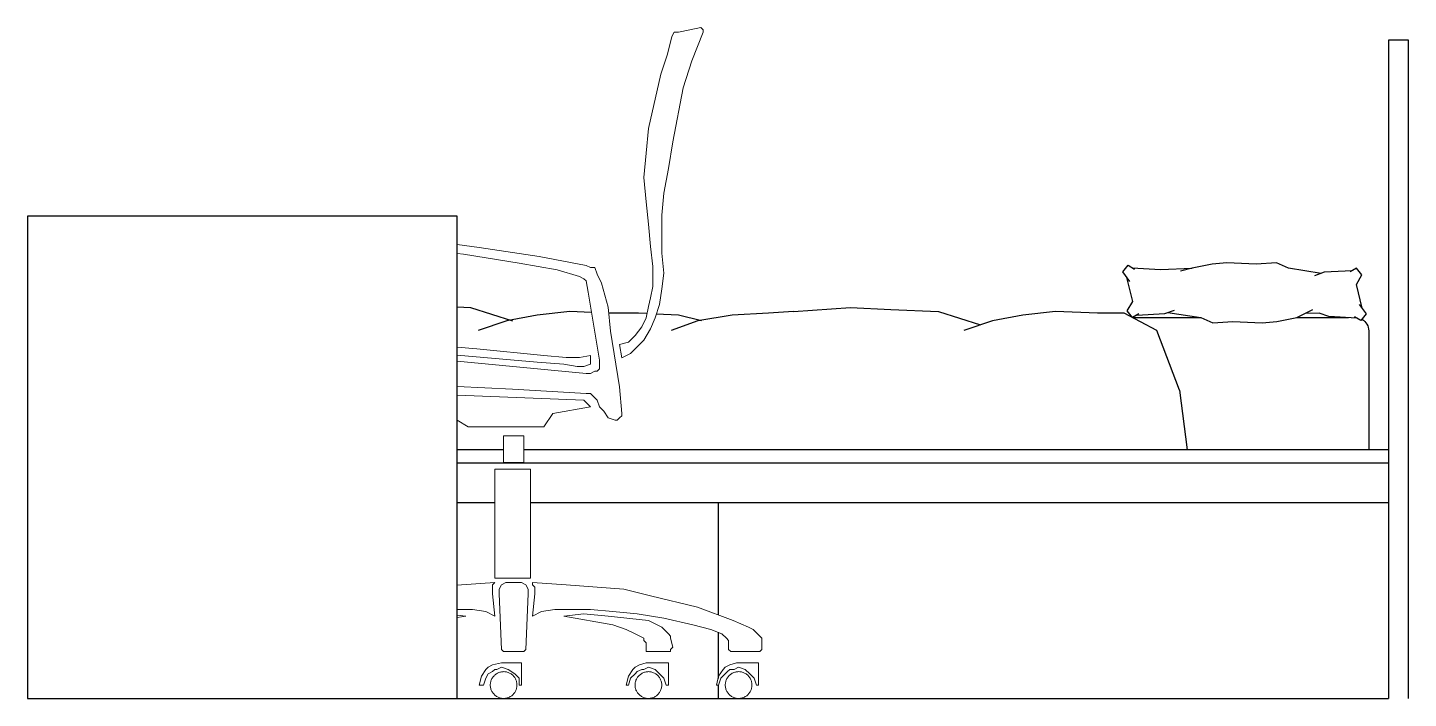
# Model space of a CAD drawing. Header units: millimetres. Extents: x 33568 to 59102, y 32067 to 59557.
# Drawn here: x 43502 to 45592, y 58125 to 59141 of the extents above; entities that cross this region are included whole.
import ezdxf

# ---------------------------------------------------------------- set-up
doc = ezdxf.new("R2010")
doc.units = ezdxf.units.MM
doc.layers.add('arredo', color=253, linetype='Continuous')

msp = doc.modelspace()

# ---------------------------------------------------------------- linework, layer by layer
at = {"layer": 'arredo', "lineweight": 0}
for p, q in [((44470.8, 59100.1), (44477.5, 59127.1)), ((44477.5, 59127.1), (44480.9, 59133.8)), ((44480.9, 59133.8), (44487.7, 59133.8)), ((44487.7, 59133.8), (44504.5, 59137.2)), ((44504.5, 59137.2), (44521.4, 59140.6)), ((44524.7, 59133.8), (44507.9, 59090)), ((44521.4, 59140.6), (44524.7, 59137.2)), ((44524.7, 59137.2), (44524.7, 59133.8)), ((44460.7, 59069.8), (44470.8, 59100.1)), ((44507.9, 59090), (44494.4, 59049.5)), ((44442, 58987.7), (44460.7, 59069.8)), ((44494.4, 59049.5), (44479.1, 58967.5)), ((44438.6, 58950.6), (44442, 58987.7)), ((44479.1, 58967.5), (44472.4, 58927)), ((44435.3, 58913.6), (44438.6, 58950.6)), ((44472.4, 58927), (44465.6, 58890)), ((44438.6, 58876.5), (44435.3, 58913.6)), ((44442, 58842.8), (44438.6, 58876.5)), ((44465.6, 58890), (44462.2, 58856.3)), ((44462.2, 58856.3), (44462.2, 58799)), ((44445.4, 58809.1), (44442, 58842.8)), ((44185.8, 58807.5), (44152.4, 58812.2)), ((44152.4, 58798.6), (44162.2, 58797.3)), ((44162.2, 58797.3), (44246.5, 58783.9)), ((44276.9, 58794), (44185.8, 58807.5)), ((44347.6, 58780.5), (44276.9, 58794)), ((44448.8, 58778.7), (44445.4, 58809.1)), ((44462.2, 58799), (44465.6, 58768.6)), ((44246.5, 58783.9), (44303.8, 58773.8)), ((44303.8, 58773.8), (44337.5, 58763.6)), ((44354.4, 58777.1), (44347.6, 58780.5)), ((44361.1, 58777.1), (44354.4, 58777.1)), ((44364.5, 58767), (44361.1, 58777.1)), ((44448.8, 58748.4), (44448.8, 58778.7)), ((44337.5, 58763.6), (44344.3, 58760.3)), ((44344.3, 58760.3), (44347.6, 58756.9)), ((44347.6, 58756.9), (44351, 58740)), ((44371.2, 58753.5), (44364.5, 58767)), ((44381.3, 58717), (44371.2, 58753.5)), ((44465.6, 58768.6), (44462.2, 58745)), ((44351, 58740), (44367.9, 58637.2)), ((44351, 58740), (44351, 58740)), ((44442, 58718.1), (44445.4, 58731.5)), ((44445.4, 58731.5), (44448.8, 58748.4)), ((44462.2, 58745), (44458.9, 58721.4)), ((44384.7, 58681), (44381.3, 58717)), ((44438.6, 58701.2), (44442, 58718.1)), ((44458.9, 58721.4), (44452.1, 58701.2)), ((44421.8, 58674.2), (44431.9, 58687.7)), ((44431.9, 58687.7), (44438.6, 58701.2)), ((44452.1, 58701.2), (44445.4, 58684.4)), ((44398.2, 58596.7), (44384.7, 58681)), ((44411.7, 58664.1), (44421.8, 58674.2)), ((44435.3, 58667.5), (44425.2, 58657.4)), ((44445.4, 58684.4), (44435.3, 58667.5)), ((44152.4, 58656.5), (44182.5, 58654.3)), ((44182.5, 58654.3), (44283.6, 58644.2)), ((44398.2, 58660.8), (44411.7, 58664.1)), ((44401.6, 58640.5), (44398.2, 58660.8)), ((44415.1, 58647.3), (44401.6, 58640.5)), ((44411.7, 58664.1), (44411.7, 58664.1)), ((44425.2, 58657.4), (44415.1, 58647.3)), ((44273.5, 58634.1), (44152.4, 58644.6)), ((44347.6, 58616.9), (44152.4, 58635.7)), ((44313.9, 58630.7), (44273.5, 58634.1)), ((44283.6, 58644.2), (44317.3, 58640.8)), ((44334.2, 58627.4), (44313.9, 58630.7)), ((44317.3, 58640.8), (44337.5, 58640.8)), ((44344.3, 58627.4), (44334.2, 58627.4)), ((44337.5, 58640.8), (44354.4, 58644.2)), ((44354.4, 58630.7), (44344.3, 58627.4)), ((44354.4, 58644.2), (44354.4, 58630.7)), ((44367.9, 58637.2), (44367.9, 58630.4)), ((44367.9, 58630.4), (44367.9, 58623.7)), ((44354.4, 58616.9), (44347.6, 58616.9)), ((44361.1, 58620.3), (44354.4, 58616.9)), ((44364.5, 58620.3), (44361.1, 58620.3)), ((44367.9, 58623.7), (44364.5, 58620.3)), ((44152.4, 58597.2), (44236.4, 58593.3)), ((44152.4, 58584), (44344.3, 58576.5)), ((44236.4, 58593.3), (44347.6, 58586.6)), ((44347.6, 58586.6), (44354.4, 58586.6)), ((44354.4, 58586.6), (44357.7, 58583.2)), ((44357.7, 58583.2), (44361.1, 58579.9)), ((44401.6, 58556.3), (44398.2, 58596.7)), ((44354.4, 58566.4), (44297.1, 58556.3)), ((44344.3, 58576.5), (44354.4, 58566.4)), ((44354.4, 58566.4), (44354.4, 58566.4)), ((44361.1, 58579.9), (44364.5, 58576.5)), ((44364.5, 58576.5), (44367.9, 58566.4)), ((44367.9, 58566.4), (44374.6, 58559.6)), ((44169, 58536), (44152.4, 58546)), ((44297.1, 58556.3), (44283.6, 58536)), ((44374.6, 58559.6), (44381.3, 58549.5)), ((44381.3, 58549.5), (44391.5, 58546.2)), ((44391.5, 58546.2), (44394.8, 58546.2)), ((44394.8, 58546.2), (44398.2, 58549.5)), ((44398.2, 58549.5), (44401.6, 58552.9)), ((44401.6, 58552.9), (44401.6, 58556.3)), ((44283.6, 58536), (44169, 58536)), ((44253.3, 58522.6), (44222.9, 58522.6)), ((44222.9, 58522.6), (44222.9, 58482.1)), ((44253.3, 58482.1), (44253.3, 58522.6)), ((44253.3, 58522.6), (44253.3, 58522.6)), ((44222.9, 58482.1), (44253.3, 58482.1)), ((44209.4, 58472), (44209.4, 58306.8)), ((44263.4, 58472), (44209.4, 58472)), ((44263.4, 58306.8), (44263.4, 58472)), ((44152.4, 58296.3), (44158.9, 58296.7)), ((44158.9, 58296.7), (44209.4, 58300.1)), ((44209.4, 58300.1), (44206.1, 58296.7)), ((44206.1, 58296.7), (44206.1, 58293.4)), ((44206.1, 58293.4), (44206.1, 58283.2)), ((44209.4, 58306.8), (44263.4, 58306.8)), ((44216.2, 58290), (44219.5, 58296.7)), ((44219.5, 58296.7), (44226.3, 58300.1)), ((44226.3, 58300.1), (44229.7, 58300.1)), ((44229.7, 58300.1), (44236.4, 58300.1)), ((44236.4, 58300.1), (44246.5, 58300.1)), ((44236.4, 58300.1), (44236.4, 58300.1)), ((44246.5, 58300.1), (44249.9, 58300.1)), ((44249.9, 58300.1), (44256.6, 58296.7)), ((44256.6, 58296.7), (44260, 58290)), ((44317.3, 58296.7), (44266.7, 58300.1)), ((44266.7, 58300.1), (44266.7, 58296.7)), ((44266.7, 58296.7), (44270.1, 58293.4)), ((44270.1, 58293.4), (44270.1, 58283.2)), ((44364.5, 58293.4), (44317.3, 58296.7)), ((44404.9, 58290), (44364.5, 58293.4)), ((44206.1, 58283.2), (44209.4, 58249.5)), ((44216.2, 58283.2), (44216.2, 58290)), ((44219.5, 58199), (44216.2, 58283.2)), ((44260, 58283.2), (44256.6, 58199)), ((44260, 58290), (44260, 58283.2)), ((44270.1, 58283.2), (44266.7, 58249.5)), ((44445.4, 58279.9), (44404.9, 58290)), ((44516.2, 58263), (44445.4, 58279.9)), ((44175.7, 58259.6), (44152.4, 58259.6)), ((44152.4, 58250.9), (44165.6, 58249.5)), ((44165.6, 58249.5), (44152.4, 58247.2)), ((44165.6, 58249.5), (44165.6, 58249.5)), ((44196, 58256.3), (44175.7, 58259.6)), ((44209.4, 58249.5), (44196, 58256.3)), ((44209.4, 58249.5), (44209.4, 58249.5)), ((44266.7, 58249.5), (44280.2, 58256.3)), ((44266.7, 58249.5), (44266.7, 58249.5)), ((44280.2, 58256.3), (44300.4, 58259.6)), ((44300.4, 58259.6), (44327.4, 58259.6)), ((44344.3, 58252.9), (44313.9, 58249.5)), ((44313.9, 58249.5), (44388.1, 58236)), ((44313.9, 58249.5), (44313.9, 58249.5)), ((44327.4, 58259.6), (44354.4, 58259.6)), ((44381.3, 58249.5), (44344.3, 58252.9)), ((44354.4, 58259.6), (44388.1, 58256.3)), ((44442, 58242.8), (44381.3, 58249.5)), ((44388.1, 58256.3), (44425.2, 58252.9)), ((44425.2, 58252.9), (44465.6, 58246.2)), ((44570.1, 58242.8), (44516.2, 58263)), ((44388.1, 58236), (44408.3, 58229.3)), ((44408.3, 58229.3), (44421.8, 58222.6)), ((44462.2, 58232.7), (44442, 58242.8)), ((44472.4, 58222.6), (44462.2, 58232.7)), ((44465.6, 58246.2), (44509.4, 58236)), ((44509.4, 58236), (44536.4, 58229.3)), ((44536.4, 58229.3), (44553.2, 58222.6)), ((44593.7, 58232.7), (44570.1, 58242.8)), ((44600.4, 58229.3), (44593.7, 58232.7)), ((44607.2, 58222.6), (44600.4, 58229.3)), ((44421.8, 58222.6), (44435.3, 58215.8)), ((44435.3, 58215.8), (44435.3, 58212.5)), ((44435.3, 58212.5), (44438.6, 58209.1)), ((44438.6, 58209.1), (44438.6, 58202.3)), ((44475.7, 58219.2), (44472.4, 58222.6)), ((44475.7, 58215.8), (44475.7, 58219.2)), ((44479.1, 58202.3), (44475.7, 58215.8)), ((44553.2, 58222.6), (44560, 58215.8)), ((44560, 58215.8), (44563.4, 58212.5)), ((44563.4, 58212.5), (44563.4, 58209.1)), ((44563.4, 58209.1), (44563.4, 58202.3)), ((44610.6, 58219.2), (44607.2, 58222.6)), ((44613.9, 58215.8), (44610.6, 58219.2)), ((44613.9, 58202.3), (44613.9, 58215.8)), ((44222.9, 58195.6), (44219.5, 58199)), ((44236.4, 58195.6), (44222.9, 58195.6)), ((44249.9, 58195.6), (44236.4, 58195.6)), ((44253.3, 58195.6), (44249.9, 58195.6)), ((44256.6, 58199), (44253.3, 58195.6)), ((44438.6, 58202.3), (44438.6, 58199)), ((44438.6, 58199), (44438.6, 58195.6)), ((44438.6, 58195.6), (44445.4, 58195.6)), ((44445.4, 58195.6), (44469, 58195.6)), ((44469, 58195.6), (44472.4, 58195.6)), ((44472.4, 58195.6), (44475.7, 58195.6)), ((44475.7, 58199), (44479.1, 58202.3)), ((44475.7, 58195.6), (44475.7, 58199)), ((44563.4, 58202.3), (44563.4, 58199)), ((44563.4, 58199), (44566.7, 58195.6)), ((44566.7, 58195.6), (44573.5, 58195.6)), ((44573.5, 58195.6), (44603.8, 58195.6)), ((44603.8, 58195.6), (44607.2, 58195.6)), ((44607.2, 58195.6), (44610.6, 58195.6)), ((44610.6, 58195.6), (44613.9, 58199)), ((44613.9, 58199), (44613.9, 58202.3)), ((44196, 58168.6), (44189.2, 58158.5)), ((44199.3, 58172), (44196, 58168.6)), ((44206.1, 58175.4), (44199.3, 58172)), ((44199.3, 58161.9), (44206.1, 58165.3)), ((44219.5, 58178.7), (44206.1, 58175.4)), ((44206.1, 58165.3), (44209.4, 58168.6)), ((44209.4, 58168.6), (44212.8, 58168.6)), ((44212.8, 58168.6), (44219.5, 58172)), ((44218.2, 58164.7), (44219.4, 58165)), ((44219.4, 58165), (44220.7, 58165.1)), ((44249.9, 58178.7), (44219.5, 58178.7)), ((44219.5, 58172), (44229.7, 58168.6)), ((44220.7, 58165.1), (44222, 58165.2)), ((44222, 58165.2), (44223.2, 58165.3)), ((44223.2, 58165.3), (44224.5, 58165.2)), ((44224.5, 58165.2), (44225.8, 58165.1)), ((44225.8, 58165.1), (44227.1, 58164.8)), ((44227.1, 58164.8), (44228.3, 58164.5)), ((44229.7, 58168.6), (44239.8, 58161.9)), ((44249.9, 58145), (44249.9, 58178.7)), ((44418.4, 58168.6), (44411.7, 58158.5)), ((44421.8, 58172), (44418.4, 58168.6)), ((44428.5, 58175.4), (44421.8, 58172)), ((44421.8, 58161.9), (44425.2, 58165.3)), ((44425.2, 58165.3), (44431.9, 58168.6)), ((44438.6, 58178.7), (44428.5, 58175.4)), ((44431.9, 58168.6), (44435.3, 58168.6)), ((44435.3, 58168.6), (44442, 58172)), ((44437.2, 58164.7), (44438.5, 58165)), ((44438.5, 58165), (44439.8, 58165.1)), ((44472.4, 58178.7), (44438.6, 58178.7)), ((44439.8, 58165.1), (44441.1, 58165.2)), ((44441.1, 58165.2), (44442.3, 58165.3)), ((44442, 58172), (44452.1, 58168.6)), ((44442.3, 58165.3), (44443.6, 58165.2)), ((44443.6, 58165.2), (44444.9, 58165.1)), ((44444.9, 58165.1), (44446.2, 58164.8)), ((44446.2, 58164.8), (44447.4, 58164.5)), ((44452.1, 58168.6), (44458.9, 58161.9)), ((44472.4, 58145), (44472.4, 58178.7)), ((44555, 58168.6), (44548.3, 58158.5)), ((44558.4, 58172), (44555, 58168.6)), ((44565.1, 58175.4), (44558.4, 58172)), ((44558.4, 58161.9), (44561.7, 58165.3)), ((44561.7, 58165.3), (44565.1, 58168.6)), ((44575.2, 58178.7), (44565.1, 58175.4)), ((44565.1, 58168.6), (44571.8, 58168.6)), ((44571.8, 58168.6), (44578.6, 58172)), ((44573.8, 58164.7), (44575.1, 58165)), ((44575.1, 58165), (44576.3, 58165.1)), ((44608.9, 58178.7), (44575.2, 58178.7)), ((44576.3, 58165.1), (44577.6, 58165.2)), ((44577.6, 58165.2), (44578.9, 58165.3)), ((44578.6, 58172), (44588.7, 58168.6)), ((44578.9, 58165.3), (44580.2, 58165.2)), ((44580.2, 58165.2), (44581.5, 58165.1)), ((44581.5, 58165.1), (44582.7, 58164.8)), ((44582.7, 58164.8), (44584, 58164.5)), ((44588.7, 58168.6), (44595.4, 58161.9)), ((44608.9, 58145), (44608.9, 58178.7)), ((44189.2, 58158.5), (44185.8, 58145)), ((44185.8, 58145), (44192.6, 58145)), ((44185.8, 58145), (44185.8, 58145)), ((44192.6, 58145), (44196, 58155.2)), ((44196, 58155.2), (44199.3, 58161.9)), ((44202.7, 58146.3), (44202.9, 58147.6)), ((44202.7, 58145), (44202.7, 58146.3)), ((44202.7, 58143.8), (44202.7, 58145)), ((44202.9, 58147.6), (44203.1, 58148.9)), ((44203.1, 58148.9), (44203.3, 58150.1)), ((44203.3, 58150.1), (44203.7, 58151.4)), ((44203.7, 58151.4), (44204.1, 58152.6)), ((44204.1, 58152.6), (44204.7, 58153.7)), ((44204.7, 58153.7), (44205.2, 58154.9)), ((44205.2, 58154.9), (44205.9, 58156)), ((44205.9, 58156), (44206.6, 58157)), ((44206.6, 58157), (44207.4, 58158)), ((44207.4, 58158), (44208.3, 58159)), ((44208.3, 58159), (44209.2, 58159.9)), ((44209.2, 58159.9), (44210.2, 58160.7)), ((44210.2, 58160.7), (44211.2, 58161.5)), ((44211.2, 58161.5), (44212.3, 58162.2)), ((44212.3, 58162.2), (44213.4, 58162.9)), ((44213.4, 58162.9), (44214.5, 58163.4)), ((44214.5, 58163.4), (44215.7, 58163.9)), ((44215.7, 58163.9), (44216.9, 58164.4)), ((44216.9, 58164.4), (44218.2, 58164.7)), ((44228.3, 58164.5), (44229.5, 58164.2)), ((44229.5, 58164.2), (44230.7, 58163.7)), ((44230.7, 58163.7), (44231.9, 58163.2)), ((44231.9, 58163.2), (44233, 58162.6)), ((44233, 58162.6), (44234.1, 58161.9)), ((44234.1, 58161.9), (44235.2, 58161.1)), ((44235.2, 58161.1), (44236.2, 58160.3)), ((44236.2, 58160.3), (44237.1, 58159.5)), ((44237.1, 58159.5), (44238, 58158.5)), ((44238, 58158.5), (44238.8, 58157.5)), ((44238.8, 58157.5), (44239.6, 58156.5)), ((44239.6, 58156.5), (44240.3, 58155.4)), ((44239.8, 58161.9), (44246.5, 58155.2)), ((44240.3, 58155.4), (44240.9, 58154.3)), ((44240.9, 58154.3), (44241.4, 58153.1)), ((44241.4, 58153.1), (44241.9, 58152)), ((44241.9, 58152), (44242.3, 58150.7)), ((44242.3, 58150.7), (44242.6, 58149.5)), ((44242.6, 58149.5), (44242.9, 58148.2)), ((44242.9, 58148.2), (44243.1, 58147)), ((44243.1, 58147), (44243.1, 58145.7)), ((44243.1, 58145.7), (44243.1, 58144.4)), ((44243.1, 58144.4), (44243.1, 58143.1)), ((44246.5, 58155.2), (44246.5, 58145)), ((44246.5, 58145), (44249.9, 58145)), ((44411.7, 58158.5), (44408.3, 58145)), ((44408.3, 58145), (44411.7, 58145)), ((44408.3, 58145), (44408.3, 58145)), ((44411.7, 58145), (44415.1, 58155.2)), ((44415.1, 58155.2), (44421.8, 58161.9)), ((44421.8, 58146.3), (44422, 58147.6)), ((44421.8, 58145), (44421.8, 58146.3)), ((44421.8, 58143.8), (44421.8, 58145)), ((44422, 58147.6), (44422.2, 58148.9)), ((44422.2, 58148.9), (44422.4, 58150.1)), ((44422.4, 58150.1), (44422.8, 58151.4)), ((44422.8, 58151.4), (44423.2, 58152.6)), ((44423.2, 58152.6), (44423.8, 58153.7)), ((44423.8, 58153.7), (44424.3, 58154.9)), ((44424.3, 58154.9), (44425, 58156)), ((44425, 58156), (44425.7, 58157)), ((44425.7, 58157), (44426.5, 58158)), ((44426.5, 58158), (44427.4, 58159)), ((44427.4, 58159), (44428.3, 58159.9)), ((44428.3, 58159.9), (44429.3, 58160.7)), ((44429.3, 58160.7), (44430.3, 58161.5)), ((44430.3, 58161.5), (44431.4, 58162.2)), ((44431.4, 58162.2), (44432.5, 58162.9)), ((44432.5, 58162.9), (44433.6, 58163.4)), ((44433.6, 58163.4), (44434.8, 58163.9)), ((44434.8, 58163.9), (44436, 58164.4)), ((44436, 58164.4), (44437.2, 58164.7)), ((44447.4, 58164.5), (44448.6, 58164.2)), ((44448.6, 58164.2), (44449.8, 58163.7)), ((44449.8, 58163.7), (44451, 58163.2)), ((44451, 58163.2), (44452.1, 58162.6)), ((44452.1, 58162.6), (44453.2, 58161.9)), ((44453.2, 58161.9), (44454.3, 58161.1)), ((44454.3, 58161.1), (44455.3, 58160.3)), ((44455.3, 58160.3), (44456.2, 58159.5)), ((44456.2, 58159.5), (44457.1, 58158.5)), ((44457.1, 58158.5), (44457.9, 58157.5)), ((44457.9, 58157.5), (44458.7, 58156.5)), ((44458.7, 58156.5), (44459.4, 58155.4)), ((44458.9, 58161.9), (44465.6, 58155.2)), ((44459.4, 58155.4), (44460, 58154.3)), ((44460, 58154.3), (44460.5, 58153.1)), ((44460.5, 58153.1), (44461, 58152)), ((44461, 58152), (44461.4, 58150.7)), ((44461.4, 58150.7), (44461.7, 58149.5)), ((44461.7, 58149.5), (44462, 58148.2)), ((44462, 58148.2), (44462.1, 58147)), ((44462.1, 58147), (44462.2, 58145.7)), ((44462.2, 58144.4), (44462.1, 58143.1)), ((44462.2, 58145.7), (44462.2, 58144.4)), ((44465.6, 58155.2), (44469, 58145)), ((44469, 58145), (44472.4, 58145)), ((44548.3, 58158.5), (44544.9, 58145)), ((44544.9, 58145), (44548.3, 58145)), ((44544.9, 58145), (44544.9, 58145)), ((44548.3, 58145), (44551.6, 58155.2)), ((44551.6, 58155.2), (44558.4, 58161.9)), ((44558.4, 58146.3), (44558.5, 58147.6)), ((44558.4, 58145), (44558.4, 58146.3)), ((44558.4, 58143.8), (44558.4, 58145)), ((44558.5, 58147.6), (44558.7, 58148.9)), ((44558.7, 58148.9), (44559, 58150.1)), ((44559, 58150.1), (44559.4, 58151.4)), ((44559.4, 58151.4), (44559.8, 58152.6)), ((44559.8, 58152.6), (44560.3, 58153.7)), ((44560.3, 58153.7), (44560.9, 58154.9)), ((44560.9, 58154.9), (44561.6, 58156)), ((44561.6, 58156), (44562.3, 58157)), ((44562.3, 58157), (44563.1, 58158)), ((44563.1, 58158), (44564, 58159)), ((44564, 58159), (44564.9, 58159.9)), ((44564.9, 58159.9), (44565.8, 58160.7)), ((44565.8, 58160.7), (44566.9, 58161.5)), ((44566.9, 58161.5), (44567.9, 58162.2)), ((44567.9, 58162.2), (44569, 58162.9)), ((44569, 58162.9), (44570.2, 58163.4)), ((44570.2, 58163.4), (44571.4, 58163.9)), ((44571.4, 58163.9), (44572.6, 58164.4)), ((44572.6, 58164.4), (44573.8, 58164.7)), ((44584, 58164.5), (44585.2, 58164.2)), ((44585.2, 58164.2), (44586.4, 58163.7)), ((44586.4, 58163.7), (44587.6, 58163.2)), ((44587.6, 58163.2), (44588.7, 58162.6)), ((44588.7, 58162.6), (44589.8, 58161.9)), ((44589.8, 58161.9), (44590.8, 58161.1)), ((44590.8, 58161.1), (44591.8, 58160.3)), ((44591.8, 58160.3), (44592.8, 58159.5)), ((44592.8, 58159.5), (44593.7, 58158.5)), ((44593.7, 58158.5), (44594.5, 58157.5)), ((44594.5, 58157.5), (44595.2, 58156.5)), ((44595.2, 58156.5), (44595.9, 58155.4)), ((44595.4, 58161.9), (44602.2, 58155.2)), ((44595.9, 58155.4), (44596.6, 58154.3)), ((44596.6, 58154.3), (44597.1, 58153.1)), ((44597.1, 58153.1), (44597.6, 58152)), ((44597.6, 58152), (44598, 58150.7)), ((44598, 58150.7), (44598.3, 58149.5)), ((44598.3, 58149.5), (44598.6, 58148.2)), ((44598.6, 58148.2), (44598.7, 58147)), ((44598.7, 58147), (44598.8, 58145.7)), ((44598.8, 58144.4), (44598.7, 58143.1)), ((44598.8, 58145.7), (44598.8, 58144.4)), ((44602.2, 58155.2), (44605.6, 58145)), ((44605.6, 58145), (44608.9, 58145)), ((44202.9, 58142.5), (44202.7, 58143.8)), ((44203.1, 58141.2), (44202.9, 58142.5)), ((44203.3, 58140), (44203.1, 58141.2)), ((44203.7, 58138.7), (44203.3, 58140)), ((44204.1, 58137.5), (44203.7, 58138.7)), ((44204.7, 58136.3), (44204.1, 58137.5)), ((44205.2, 58135.2), (44204.7, 58136.3)), ((44205.9, 58134.1), (44205.2, 58135.2)), ((44206.6, 58133), (44205.9, 58134.1)), ((44207.4, 58132), (44206.6, 58133)), ((44208.3, 58131.1), (44207.4, 58132)), ((44209.2, 58130.2), (44208.3, 58131.1)), ((44210.2, 58129.3), (44209.2, 58130.2)), ((44211.2, 58128.6), (44210.2, 58129.3)), ((44212.3, 58127.9), (44211.2, 58128.6)), ((44213.4, 58127.2), (44212.3, 58127.9)), ((44214.5, 58126.6), (44213.4, 58127.2)), ((44215.7, 58126.1), (44214.5, 58126.6)), ((44216.9, 58125.7), (44215.7, 58126.1)), ((44218.2, 58125.4), (44216.9, 58125.7)), ((44219.4, 58125.1), (44218.2, 58125.4)), ((44220.7, 58124.9), (44219.4, 58125.1)), ((44222, 58124.8), (44220.7, 58124.9)), ((44223.2, 58124.8), (44222, 58124.8)), ((44224.5, 58124.9), (44223.2, 58124.8)), ((44225.8, 58125), (44224.5, 58124.9)), ((44227.1, 58125.2), (44225.8, 58125)), ((44228.3, 58125.5), (44227.1, 58125.2)), ((44229.5, 58125.9), (44228.3, 58125.5)), ((44230.7, 58126.4), (44229.5, 58125.9)), ((44231.9, 58126.9), (44230.7, 58126.4)), ((44233, 58127.5), (44231.9, 58126.9)), ((44234.1, 58128.2), (44233, 58127.5)), ((44235.2, 58128.9), (44234.1, 58128.2)), ((44236.2, 58129.8), (44235.2, 58128.9)), ((44237.1, 58130.6), (44236.2, 58129.8)), ((44238, 58131.6), (44237.1, 58130.6)), ((44238.8, 58132.5), (44238, 58131.6)), ((44239.6, 58133.6), (44238.8, 58132.5)), ((44240.3, 58134.7), (44239.6, 58133.6)), ((44240.9, 58135.8), (44240.3, 58134.7)), ((44241.4, 58136.9), (44240.9, 58135.8)), ((44241.9, 58138.1), (44241.4, 58136.9)), ((44242.3, 58139.3), (44241.9, 58138.1)), ((44242.6, 58140.6), (44242.3, 58139.3)), ((44242.9, 58141.8), (44242.6, 58140.6)), ((44243.1, 58143.1), (44242.9, 58141.8)), ((44422, 58142.5), (44421.8, 58143.8)), ((44422.2, 58141.2), (44422, 58142.5)), ((44422.4, 58140), (44422.2, 58141.2)), ((44422.8, 58138.7), (44422.4, 58140)), ((44423.2, 58137.5), (44422.8, 58138.7)), ((44423.8, 58136.3), (44423.2, 58137.5)), ((44424.3, 58135.2), (44423.8, 58136.3)), ((44425, 58134.1), (44424.3, 58135.2)), ((44425.7, 58133), (44425, 58134.1)), ((44426.5, 58132), (44425.7, 58133)), ((44427.4, 58131.1), (44426.5, 58132)), ((44428.3, 58130.2), (44427.4, 58131.1)), ((44429.3, 58129.3), (44428.3, 58130.2)), ((44430.3, 58128.6), (44429.3, 58129.3)), ((44431.4, 58127.9), (44430.3, 58128.6)), ((44432.5, 58127.2), (44431.4, 58127.9)), ((44433.6, 58126.6), (44432.5, 58127.2)), ((44434.8, 58126.1), (44433.6, 58126.6)), ((44436, 58125.7), (44434.8, 58126.1)), ((44437.2, 58125.4), (44436, 58125.7)), ((44438.5, 58125.1), (44437.2, 58125.4)), ((44439.8, 58124.9), (44438.5, 58125.1)), ((44441.1, 58124.8), (44439.8, 58124.9)), ((44442.3, 58124.8), (44441.1, 58124.8)), ((44443.6, 58124.9), (44442.3, 58124.8)), ((44444.9, 58125), (44443.6, 58124.9)), ((44446.2, 58125.2), (44444.9, 58125)), ((44447.4, 58125.5), (44446.2, 58125.2)), ((44448.6, 58125.9), (44447.4, 58125.5)), ((44449.8, 58126.4), (44448.6, 58125.9)), ((44451, 58126.9), (44449.8, 58126.4)), ((44452.1, 58127.5), (44451, 58126.9)), ((44453.2, 58128.2), (44452.1, 58127.5)), ((44454.3, 58128.9), (44453.2, 58128.2)), ((44455.3, 58129.8), (44454.3, 58128.9)), ((44456.2, 58130.6), (44455.3, 58129.8)), ((44457.1, 58131.6), (44456.2, 58130.6)), ((44457.9, 58132.5), (44457.1, 58131.6)), ((44458.7, 58133.6), (44457.9, 58132.5)), ((44459.4, 58134.7), (44458.7, 58133.6)), ((44460, 58135.8), (44459.4, 58134.7)), ((44460.5, 58136.9), (44460, 58135.8)), ((44461, 58138.1), (44460.5, 58136.9)), ((44461.4, 58139.3), (44461, 58138.1)), ((44461.7, 58140.6), (44461.4, 58139.3)), ((44462, 58141.8), (44461.7, 58140.6)), ((44462.1, 58143.1), (44462, 58141.8)), ((44558.5, 58142.5), (44558.4, 58143.8)), ((44558.7, 58141.2), (44558.5, 58142.5)), ((44559, 58140), (44558.7, 58141.2)), ((44559.4, 58138.7), (44559, 58140)), ((44559.8, 58137.5), (44559.4, 58138.7)), ((44560.3, 58136.3), (44559.8, 58137.5)), ((44560.9, 58135.2), (44560.3, 58136.3)), ((44561.6, 58134.1), (44560.9, 58135.2)), ((44562.3, 58133), (44561.6, 58134.1)), ((44563.1, 58132), (44562.3, 58133)), ((44564, 58131.1), (44563.1, 58132)), ((44564.9, 58130.2), (44564, 58131.1)), ((44565.8, 58129.3), (44564.9, 58130.2)), ((44566.9, 58128.6), (44565.8, 58129.3)), ((44567.9, 58127.9), (44566.9, 58128.6)), ((44569, 58127.2), (44567.9, 58127.9)), ((44570.2, 58126.6), (44569, 58127.2)), ((44571.4, 58126.1), (44570.2, 58126.6)), ((44572.6, 58125.7), (44571.4, 58126.1)), ((44573.8, 58125.4), (44572.6, 58125.7)), ((44575.1, 58125.1), (44573.8, 58125.4)), ((44576.3, 58124.9), (44575.1, 58125.1)), ((44577.6, 58124.8), (44576.3, 58124.9)), ((44578.9, 58124.8), (44577.6, 58124.8)), ((44580.2, 58124.9), (44578.9, 58124.8)), ((44581.5, 58125), (44580.2, 58124.9)), ((44582.7, 58125.2), (44581.5, 58125)), ((44584, 58125.5), (44582.7, 58125.2)), ((44585.2, 58125.9), (44584, 58125.5)), ((44586.4, 58126.4), (44585.2, 58125.9)), ((44587.6, 58126.9), (44586.4, 58126.4)), ((44588.7, 58127.5), (44587.6, 58126.9)), ((44589.8, 58128.2), (44588.7, 58127.5)), ((44590.8, 58128.9), (44589.8, 58128.2)), ((44591.8, 58129.8), (44590.8, 58128.9)), ((44592.8, 58130.6), (44591.8, 58129.8)), ((44593.7, 58131.6), (44592.8, 58130.6)), ((44594.5, 58132.5), (44593.7, 58131.6)), ((44595.2, 58133.6), (44594.5, 58132.5)), ((44595.9, 58134.7), (44595.2, 58133.6)), ((44596.6, 58135.8), (44595.9, 58134.7)), ((44597.1, 58136.9), (44596.6, 58135.8)), ((44597.6, 58138.1), (44597.1, 58136.9)), ((44598, 58139.3), (44597.6, 58138.1)), ((44598.3, 58140.6), (44598, 58139.3)), ((44598.6, 58141.8), (44598.3, 58140.6)), ((44598.7, 58143.1), (44598.6, 58141.8))]:
    msp.add_line(p, q, dxfattribs=at)
at = {"layer": 'arredo'}
for p, q in [((44152.4, 58854.8), (43502.4, 58854.8)), ((43502.4, 58854.8), (43502.4, 58124.8)), ((44152.4, 58124.8), (44152.4, 58854.8)), ((44152.4, 58717.5), (44172.6, 58716.7)), ((44172.6, 58716.7), (44236.2, 58696.5)), ((44323, 58710.9), (44273.8, 58705.1)), ((44356, 58709.4), (44323, 58710.9)), ((44386.6, 58708), (44382.2, 58708.2)), ((44661.4, 58710.9), (44623.8, 58708)), ((44661.4, 58710.9), (44748.1, 58716.7)), ((44748.1, 58716.7), (44808.9, 58713.8)), ((44808.9, 58713.8), (44881.2, 58710.9)), ((44881.2, 58710.9), (44944.8, 58690.7)), ((45058.1, 58710.9), (45009, 58705.1)), ((45121.8, 58708), (45058.1, 58710.9)), ((44227.5, 58696.5), (44184.1, 58682)), ((44273.8, 58705.1), (44227.5, 58696.5)), ((44427.1, 58708), (44386.6, 58708)), ((44439.9, 58707.4), (44427.1, 58708)), ((44487.8, 58705.1), (44454, 58706.8)), ((44516.7, 58696.5), (44476.3, 58682)), ((44522.5, 58696.5), (44487.8, 58705.1)), ((44568.8, 58705.1), (44516.7, 58696.5)), ((44623.8, 58708), (44568.8, 58705.1)), ((44962.7, 58696.5), (44919.3, 58682)), ((45009, 58705.1), (44962.7, 58696.5)), ((45162.3, 58708), (45121.8, 58708)), ((45211.4, 58682), (45162.3, 58708)), ((45246.1, 58591.3), (45211.4, 58682)), ((45246.1, 58591.3), (45257.4, 58501.4)), ((44152.4, 58481.4), (45562.4, 58481.4)), ((44152.4, 58421.4), (44209.4, 58421.4)), ((44263.4, 58421.4), (45562.4, 58421.4)), ((44547.4, 58421.4), (44547.4, 58251.3)), ((44547.4, 58224.9), (44547.4, 58154.9)), ((44547.4, 58145), (44547.4, 58124.8)), ((43502.4, 58124.8), (44152.4, 58124.8))]:
    msp.add_line(p, q, dxfattribs=at)
for points in [[(45592.4, 58124.8), (45592.4, 59121.4), (45562.4, 59121.4), (45562.4, 58124.8)], [(45170.5, 58756.3), (45160, 58770.5), (45168.1, 58780.6), (45177.7, 58774.9)], [(45174.5, 58776.8), (45216.9, 58774.5), (45265, 58776.1), (45247.6, 58771.7)], [(45460.4, 58768.4), (45410.7, 58776.1), (45392.5, 58784.2), (45362.1, 58782.2), (45317.6, 58784.2), (45295.4, 58782.2), (45265, 58776.1)], [(45507.4, 58772.3), (45465.1, 58770.1), (45450.4, 58764.9)], [(45522.4, 58715.5), (45513.6, 58751.8), (45521.9, 58766), (45513.9, 58776.1), (45504.3, 58770.5)], [(45184.4, 58707.1), (45174.8, 58701.4), (45166.7, 58711.5), (45175.1, 58725.7), (45166.3, 58762)], [(45181.2, 58705.2), (45223.5, 58707.5), (45238.3, 58712.6)], [(45228.2, 58709.1), (45278, 58701.4), (45296.2, 58693.3), (45326.5, 58695.3), (45371.1, 58693.3), (45393.3, 58695.3), (45423.7, 58701.4), (45447.9, 58713.5)], [(45514.1, 58700.7), (45471.8, 58703), (45457.1, 58708.2), (45436.1, 58707.6)], [(45518.1, 58721.3), (45528.6, 58707), (45520.5, 58696.9), (45511, 58702.6)], [(45174.8, 58701.4), (45278, 58701.4)], [(45423.7, 58701.4), (45501.7, 58701.4)], [(44222.9, 58501.4), (44152.4, 58501.4)], [(45562.4, 58501.4), (44253.3, 58501.4)], [(44152.4, 58124.8), (45562.4, 58124.8)]]:
    msp.add_lwpolyline(points, dxfattribs=at)
msp.add_lwpolyline([(45522.1, 58698.9, -0.272031), (45532.4, 58681.4), (45532.4, 58501.4)], format="xyb", dxfattribs=at)

doc.saveas('drawing.dxf')
